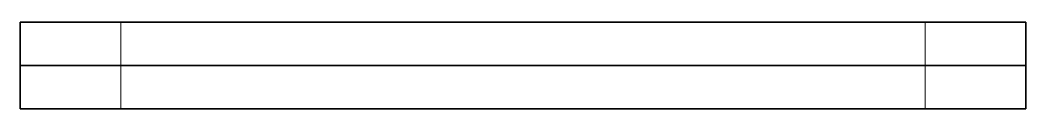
# Model space of a CAD drawing. Extents: x 327 to 941, y 153 to 765.
# Drawn here: x 559.5 to 629.5, y 589.2 to 595.2 of the extents above; entities that cross this region are included whole.
import ezdxf

# ---------------------------------------------------------------- set-up
doc = ezdxf.new("R2010")
doc.units = 0

msp = doc.modelspace()

# ---------------------------------------------------------------- linework, layer by layer
at = {"color": 7, "lineweight": 35, "ltscale": 0.075}
for p, q in [((559.5, 592.171), (559.5, 595.171)), ((629.5, 592.171), (629.5, 595.171)), ((559.5, 592.171), (559.5, 589.171)), ((629.5, 592.171), (629.5, 589.171))]:
    msp.add_line(p, q, dxfattribs=at)
at = {"color": 7, "lineweight": 35, "ltscale": 0.175}
for p, q in [((566.5, 595.171), (559.5, 595.171)), ((629.5, 595.171), (622.5, 595.171)), ((566.5, 592.171), (559.5, 592.171)), ((559.5, 592.171), (566.5, 592.171)), ((629.5, 592.171), (622.5, 592.171)), ((622.5, 592.171), (629.5, 592.171)), ((559.5, 589.171), (566.5, 589.171)), ((622.5, 589.171), (629.5, 589.171))]:
    msp.add_line(p, q, dxfattribs=at)
at = {"color": 7, "lineweight": 13, "ltscale": 0.075}
for p, q in [((566.5, 592.171), (566.5, 595.171)), ((622.5, 592.171), (622.5, 595.171)), ((566.5, 592.171), (566.5, 589.171)), ((622.5, 592.171), (622.5, 589.171))]:
    msp.add_line(p, q, dxfattribs=at)
at = {"color": 7, "lineweight": 35}
for p, q in [((566.5, 595.171), (622.5, 595.171)), ((566.5, 592.171), (622.5, 592.171)), ((622.5, 592.171), (566.5, 592.171)), ((622.5, 589.171), (566.5, 589.171))]:
    msp.add_line(p, q, dxfattribs=at)
at = {"color": 7, "lineweight": 35, "ltscale": 0.015045}
msp.add_line((621.534, 589.171), (620.932, 589.171), dxfattribs=at)
at = {"color": 7, "lineweight": 35, "ltscale": 0.015404}
msp.add_line((622.15, 589.171), (621.534, 589.171), dxfattribs=at)

doc.saveas('drawing.dxf')
